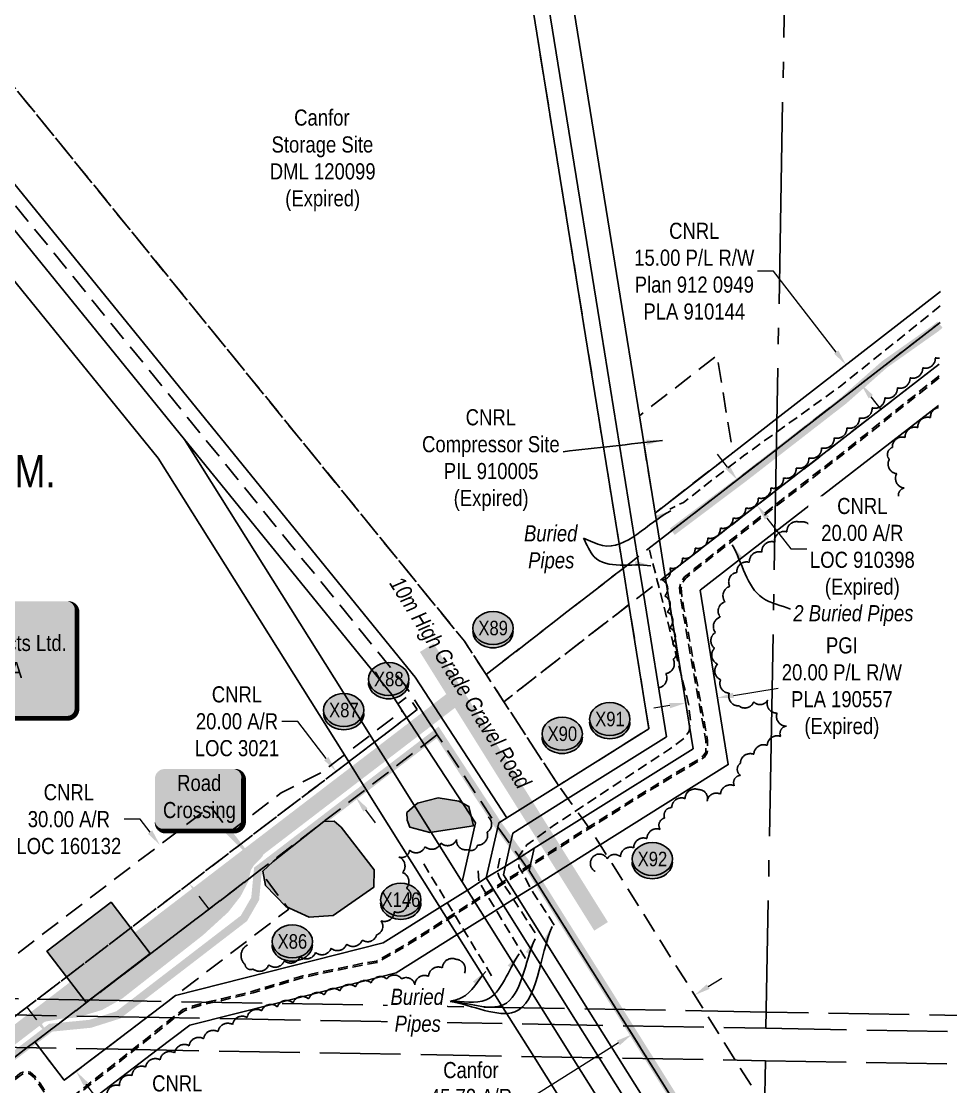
# Model space of a CAD drawing. Extents: x 405326 to 424052, y 6044755 to 6062236.
# Drawn here: x 417937 to 418513, y 6056221 to 6056881 of the extents above; entities that cross this region are included whole.
import ezdxf
from ezdxf.enums import TextEntityAlignment as Align

# ---------------------------------------------------------------- set-up
doc = ezdxf.new("R2010")
doc.units = 0
doc.header["$LTSCALE"] = 5
for name, pattern in [('0', [1, 1, 0]), ('foc-ACCESSROAD', [3.75, 2.5, -1.25]), ('foc-QUARTERLINE', [33, 25, -3, 2, -3]), ('foc-UNSURVEYED', [12.5, 10, -2.5]), ('UG_PIPE', [1.875, 1.25, -0.625])]:
    doc.linetypes.add(name, pattern=pattern)
for name, color, linetype, lineweight in [('AS-GENERAL', 48, 'Continuous', 18), ('F-AR-T', 190, 'Continuous', 9), ('F-RW-T', 190, 'Continuous', 9), ('F-WS-T', 190, 'Continuous', 9)]:
    doc.layers.add(name, color=color, linetype=linetype, lineweight=lineweight)
for name, color, linetype in [('AS-PIPE-UG', 44, 'UG_PIPE'), ('AS-PIPE-UG-T', 44, 'Continuous'), ('AS-ROADS', 254, 'Continuous'), ('AS-SURFACE IMPACT', 7, 'Continuous'), ('C-SYMBOL', 7, 'Continuous'), ('CG-NOTES', 7, 'Continuous'), ('F-AR', 190, 'foc-ACCESSROAD'), ('F-RW', 190, 'Continuous'), ('F-WS', 190, 'foc-ACCESSROAD'), ('L-SECQ', 8, 'foc-QUARTERLINE'), ('L-USEC', 7, 'foc-UNSURVEYED'), ('P-CROSSINGS', 250, 'Continuous'), ('P-PROPOSED', 10, 'Continuous'), ('P-WORKAREA', 113, 'Continuous'), ('P-WORKAREA-H', 111, 'Continuous'), ('T-BUSH', 110, '0'), ('T-WATER', 160, 'Continuous'), ('T-WATER-H', 133, 'Continuous')]:
    doc.layers.add(name, color=color, linetype=linetype)
doc.styles.add('175L', font='ARIALN.TTF', dxfattribs={"height": 20})
doc.styles.add('80', font='ARIALN.TTF', dxfattribs={"height": 10})
doc.styles.add('80CG', font='ARIALN.TTF', dxfattribs={"height": 10})
doc.styles.add('80L', font='ARIALN.TTF', dxfattribs={"height": 10})
doc.styles.add('Crossing', font='ARIALN.TTF', dxfattribs={"height": 10})
doc.dimstyles.new('Compass 5 000', dxfattribs={"dimscale": 5, "dimtxt": 9, "dimasz": 2, "dimexe": 0.2, "dimexo": 0.0625, "dimgap": 0.5, "dimtad": 0, "dimtih": 1, "dimtoh": 1, "dimzin": 0, "dimdsep": 46, "dimtxsty": '80CG', "dimcen": 0.1, "dimse1": 1, "dimse2": 1, "dimclrd": 256, "dimclrt": 256, "dimaunit": 1, "dimadec": 4, "dimazin": 0, "dimtfac": 0.06, "dimtofl": 0, "dimtmove": 0, "dimatfit": 1, "dimfxl": 0.2, "dimtolj": 1, "dimtzin": 0, "dimlwd": -1, "dimarcsym": 0})

# ---------------------------------------------------------------- blocks, each defined once
blk = doc.blocks.new('*D776')
at = {"layer": 'F-RW-T', "transparency": 16777216}
for p, q in [((418362.51, 6056197.28), (418370.98, 6056202.6)), ((418332.87, 6056178.68), (418292.93, 6056153.62)), ((418292.93, 6056153.62), (418282.93, 6056153.62))]:
    blk.add_line(p, q, dxfattribs=at)
for points in [[(418361.63, 6056198.69), (418363.4, 6056195.87), (418354.04, 6056191.97)], [(418331.99, 6056180.09), (418333.76, 6056177.27), (418341.34, 6056184)]]:
    blk.add_solid(points, dxfattribs=at)
at = {"layer": 'F-RW-T', "transparency": 16777216, "insert": (418243.85, 6056153.62), "char_height": 10, "attachment_point": 5, "style": '80CG'}
blk.add_mtext('\\A1;CNRL\\P15.00 P/L R/W\\PPlan 852 1321\\PPLA 850283', dxfattribs=at)
blk = doc.blocks.new('*D777')
at = {"layer": 'F-AR-T', "transparency": 16777216}
for p, q in [((418362.94, 6056282.61), (418371.41, 6056287.92)), ((418307.28, 6056247.68), (418253.79, 6056214.12)), ((418253.79, 6056214.12), (418243.79, 6056214.12))]:
    blk.add_line(p, q, dxfattribs=at)
for points in [[(418362.06, 6056284.02), (418363.83, 6056281.2), (418354.47, 6056277.29)], [(418306.39, 6056249.09), (418308.16, 6056246.27), (418315.75, 6056252.99)]]:
    blk.add_solid(points, dxfattribs=at)
at = {"layer": 'F-AR-T', "transparency": 16777216, "insert": (418215.89, 6056214.12), "char_height": 10, "attachment_point": 5, "style": '80CG'}
blk.add_mtext('\\A1;Canfor\\P45.72 A/R\\PDLO 3280', dxfattribs=at)
blk = doc.blocks.new('*D779')
at = {"layer": 'F-AR-T', "transparency": 16777216}
for p, q in [((417946.89, 6056261.9), (417940.83, 6056269.85)), ((417977.21, 6056222.12), (417989.61, 6056205.86)), ((417989.61, 6056205.86), (417999.61, 6056205.86))]:
    blk.add_line(p, q, dxfattribs=at)
for points in [[(417948.22, 6056262.91), (417945.57, 6056260.88), (417952.96, 6056253.94)], [(417978.54, 6056223.13), (417975.89, 6056221.11), (417971.15, 6056230.07)]]:
    blk.add_solid(points, dxfattribs=at)
at = {"layer": 'F-AR-T', "transparency": 16777216, "insert": (418033.88, 6056205.86), "char_height": 10, "attachment_point": 5, "style": '80CG'}
blk.add_mtext('\\A1;CNRL\\P30.00 A/R\\PLOC 160132', dxfattribs=at)
blk = doc.blocks.new('*D780')
at = {"layer": 'F-AR-T', "transparency": 16777216}
for p, q in [((418010.95, 6056386.35), (418000.95, 6056386.35)), ((418017.02, 6056378.4), (418010.95, 6056386.35)), ((418047.34, 6056338.63), (418053.41, 6056330.68))]:
    blk.add_line(p, q, dxfattribs=at)
for points in [[(418018.34, 6056379.41), (418015.69, 6056377.39), (418023.08, 6056370.45)], [(418048.67, 6056339.64), (418046.02, 6056337.62), (418041.28, 6056346.58)]]:
    blk.add_solid(points, dxfattribs=at)
at = {"layer": 'F-AR-T', "transparency": 16777216, "insert": (417966.68, 6056386.35), "char_height": 10, "attachment_point": 5, "style": '80CG'}
blk.add_mtext('\\A1;CNRL\\P30.00 A/R\\PLOC 160132', dxfattribs=at)
blk = doc.blocks.new('*D784')
at = {"layer": 'F-AR-T', "transparency": 16777216}
for p, q in [((418374.82, 6056604.68), (418368.69, 6056612.59)), ((418399.35, 6056573.07), (418414.14, 6056554.01)), ((418414.14, 6056554.01), (418424.14, 6056554.01))]:
    blk.add_line(p, q, dxfattribs=at)
for points in [[(418376.14, 6056605.71), (418373.5, 6056603.66), (418380.95, 6056596.78)], [(418400.67, 6056574.09), (418398.03, 6056572.04), (418393.22, 6056580.97)]]:
    blk.add_solid(points, dxfattribs=at)
at = {"layer": 'F-AR-T', "transparency": 16777216, "insert": (418458.45, 6056554.01), "char_height": 10, "attachment_point": 5, "style": '80CG', "bg_fill": 3, "box_fill_scale": 1.1, "bg_fill_color": 256, "bg_fill_true_color": 13158600, "bg_fill_transparency": 0}
blk.add_mtext('\\A1;CNRL\\P20.00 A/R\\PLOC 910398\\P(Expired)', dxfattribs=at)
blk = doc.blocks.new('*D785')
at = {"layer": 'F-AR-T', "transparency": 16777216}
for p, q in [((418403.38, 6056726.03), (418393.38, 6056726.03)), ((418442.25, 6056675.91), (418403.38, 6056726.03)), ((418463.7, 6056648.26), (418469.83, 6056640.36))]:
    blk.add_line(p, q, dxfattribs=at)
for points in [[(418443.57, 6056676.93), (418440.94, 6056674.89), (418448.38, 6056668.01)], [(418465.02, 6056649.28), (418462.38, 6056647.24), (418457.57, 6056656.16)]]:
    blk.add_solid(points, dxfattribs=at)
at = {"layer": 'F-AR-T', "transparency": 16777216, "insert": (418354.3, 6056726.03), "char_height": 10, "attachment_point": 5, "style": '80CG'}
blk.add_mtext('\\A1;CNRL\\P15.00 P/L R/W\\PPlan 912 0949\\PPLA 910144', dxfattribs=at)
blk = doc.blocks.new('*D788')
at = {"layer": 'F-RW-T', "transparency": 16777216}
for p, q in [((418378.57, 6056463.14), (418406.23, 6056467.6)), ((418339.08, 6056456.78), (418329.21, 6056455.19))]:
    blk.add_line(p, q, dxfattribs=at)
for points in [[(418378.3, 6056464.79), (418378.83, 6056461.5), (418368.69, 6056461.55)], [(418338.81, 6056458.42), (418339.34, 6056455.13), (418348.95, 6056458.37)]]:
    blk.add_solid(points, dxfattribs=at)
at = {"layer": 'F-RW-T', "transparency": 16777216, "insert": (418445.77, 6056467.6), "char_height": 10, "attachment_point": 5, "style": '80CG'}
blk.add_mtext('\\A1;PGI\\P20.00 P/L R/W\\PPLA 190557\\P(Expired)', dxfattribs=at)
blk = doc.blocks.new('*U787')
h = blk.add_hatch(color=255)
edge = h.paths.add_edge_path()
edge.add_line((-114, -37), (114, -37))
edge.add_arc((114, -31), 6, 270, 360)
edge.add_line((120, -31), (120, 29.5))
edge.add_arc((114, 29.5), 6, 0, 90)
edge.add_line((114, 35.5), (-114, 35.5))
edge.add_arc((-114, 29.5), 6, 90, 180)
edge.add_line((-120, 29.5), (-120, -31))
edge.add_arc((-114, -31), 6, 180, 270)
at = {"color": 44, "flags": 128}
blk.add_lwpolyline([(-114, -37, 3, 3, 0), (114, -37, 3, 3, 0.414214), (120, -31, 3, 3, 0), (120, 29.5, 3, 0, 0.414214), (114, 35.5, 0, 0, 0), (-114, 35.5, 0, 0, 0.414214), (-120, 29.5, 0, 0, 0), (-120, -31, 0, 3, 0.414214)], format="xyseb", close=True, dxfattribs=at)
at = {"color": 44, "style": '80'}
blk.add_attdef('ENTER_TEXT_001', (-35.99, -5), '', height=10, dxfattribs=at)
blk = doc.blocks.new('*D793')
at = {"layer": 'F-AR-T', "transparency": 16777216}
for p, q in [((418108.59, 6056447.02), (418098.59, 6056447.02)), ((418126.2, 6056423.94), (418108.59, 6056447.02)), ((418150.5, 6056392.08), (418156.56, 6056384.13))]:
    blk.add_line(p, q, dxfattribs=at)
for points in [[(418127.53, 6056424.95), (418124.88, 6056422.92), (418132.27, 6056415.98)], [(418151.82, 6056393.1), (418149.17, 6056391.07), (418144.43, 6056400.04)]]:
    blk.add_solid(points, dxfattribs=at)
at = {"layer": 'F-AR-T', "transparency": 16777216, "insert": (418070.86, 6056447.02), "char_height": 10, "attachment_point": 5, "style": '80CG'}
blk.add_mtext('\\A1;CNRL\\P20.00 A/R\\PLOC 3021', dxfattribs=at)
blk = doc.blocks.new('*U1041')
h = blk.add_hatch(color=59)
edge = h.paths.add_edge_path()
edge.add_line((-21.5, -20), (21.5, -20))
edge.add_arc((21.5, -14), 6, 270, 360)
edge.add_line((27.5, -14), (27.5, 12.5))
edge.add_arc((21.5, 12.5), 6, 0, 90)
edge.add_line((21.5, 18.5), (-21.5, 18.5))
edge.add_arc((-21.5, 12.5), 6, 90, 180)
edge.add_line((-27.5, 12.5), (-27.5, -14))
edge.add_arc((-21.5, -14), 6, 180, 270)
at = {"color": 1, "flags": 128}
blk.add_lwpolyline([(-21.5, -20, 3, 3, 0), (21.5, -20, 3, 3, 0.414214), (27.5, -14, 3, 3, 0), (27.5, 12.5, 3, 0, 0.414214), (21.5, 18.5, 0, 0, 0), (-21.5, 18.5, 0, 0, 0.414214), (-27.5, 12.5, 0, 0, 0), (-27.5, -14, 0, 3, 0.414214)], format="xyseb", close=True, dxfattribs=at)
blk.add_lwpolyline([(36.12, -40.7, 0, 7.5, 0), (0, 0, 0, 0, 0)], format="xyseb", dxfattribs=at)
at = {"color": 1, "style": '80'}
blk.add_attdef('ENTER_TEXT_001', (-35.99, -5), '', height=10, dxfattribs=at)
blk = doc.blocks.new('xing2')
h = blk.add_hatch(color=50)
h.dxf.hatch_style = 1
edge = h.paths.add_edge_path()
edge.add_ellipse((0, 0), major_axis=(-12.5, 0), ratio=0.816297, start_angle=0, end_angle=360)
h = blk.add_hatch(color=250)
h.dxf.hatch_style = 1
edge = h.paths.add_edge_path()
edge.add_ellipse((0, -2.05), major_axis=(-12.5, 0), ratio=0.816297, start_angle=0, end_angle=180)
edge.add_line((12.5, -2.05), (12.5, 0))
edge.add_ellipse((0, 0), major_axis=(-12.5, 0), ratio=0.816297, start_angle=0, end_angle=180, ccw=False)
edge.add_line((-12.5, 0), (-12.5, -2.05))
at = {"color": 250}
blk.add_ellipse((0, 0), major_axis=(-12.5, 0), ratio=0.816297, dxfattribs=at)
blk.add_ellipse((0, -2.05), major_axis=(-12.5, 0), ratio=0.816297, start_param=0, end_param=3.141593, dxfattribs=at)
at = {"color": 250, "style": 'Crossing'}
blk.add_attdef('CROSSING', text='', height=9, dxfattribs=at).set_placement((0.09, 0.02), align=Align.MIDDLE_CENTER)
at = {"color": 250, "style": 'Crossing', "flags": 1}
for tag, p in [('OWNER', (0.09, -12.49)), ('DESCRIPTION', (0.09, -25.77)), ('LOCATION', (0.09, -39.3)), ('DWG_REF', (0.09, -52.84))]:
    blk.add_attdef(tag, text='', height=9, dxfattribs=at).set_placement(p, align=Align.MIDDLE_CENTER)

msp = doc.modelspace()

# ---------------------------------------------------------------- hatches: boundary and pattern name
at = {"layer": 'AS-ROADS'}
h = msp.add_hatch(color=256, dxfattribs=at)
h.dxf.hatch_style = 1
h.paths.add_polyline_path([(417939.077, 6056257.379), (417951.732, 6056260.834), (417961.598, 6056262.617), (417971.703, 6056263.444), (417987.162, 6056268.068), (417999.243, 6056274.802), (418049.81, 6056314.466), (418065.456, 6056328.744), (418073.082, 6056338.529), (418077.961, 6056347.81), (418079.429, 6056354.665), (418081.376, 6056357.856), (418086.673, 6056363.231), (418089.436, 6056369.572)])
at = {"layer": 'P-WORKAREA-H'}
h = msp.add_hatch(color=256, dxfattribs=at)
h.dxf.hatch_style = 1
h.paths.add_polyline_path([(417977.364, 6056272.74), (418017.105, 6056303.044), (417992.862, 6056334.837), (417953.12, 6056304.533)])
at = {"layer": 'T-WATER-H'}
h = msp.add_hatch(color=256, dxfattribs=at)
h.dxf.hatch_style = 1
h.paths.add_polyline_path([(418217.424, 6056382.247), (418214.653, 6056394.311), (418208.319, 6056397.613), (418195.585, 6056399.534), (418182.758, 6056396.206), (418176.056, 6056390.458), (418176.391, 6056385.675), (418177.919, 6056381.377), (418190.461, 6056378.087)])
h = msp.add_hatch(color=256, dxfattribs=at)
h.dxf.hatch_style = 1
h.paths.add_polyline_path([(418156.007, 6056355.042), (418155.633, 6056344.16), (418130.496, 6056326.643), (418115.538, 6056325.731), (418101.067, 6056332.27), (418088.639, 6056345.354), (418086.927, 6056354.177), (418093.286, 6056360.156), (418124.684, 6056385.02), (418131.181, 6056385.073), (418135.373, 6056381.472)])

# ---------------------------------------------------------------- linework, layer by layer
at = {"layer": 'AS-PIPE-UG', "flags": 128}
for points in [[(418506.771, 6056704.521), (418444.769, 6056654.68), (418384.817, 6056611.606), (418347.549, 6056582.693), (418339.048, 6056578.577)], [(418505.966, 6056659.866), (418491.171, 6056648.118), (418446.944, 6056612.918), (418397.001, 6056574.115), (418367.612, 6056550.785), (418355.122, 6056540.914), (418348.992, 6056535.846), (418347.099, 6056533.074), (418346.154, 6056529.746), (418346.616, 6056524.697), (418347.884, 6056516.818), (418356.68, 6056467.452), (418362.506, 6056435.169), (418362.372, 6056427.539), (418360.566, 6056424.835), (418357.586, 6056422.762), (418348.633, 6056417.427), (418323.976, 6056402.454), (418283.229, 6056376.81), (418231.808, 6056343.714), (418194.407, 6056319.57), (418174.095, 6056306.789), (418157.719, 6056297.457), (418149.043, 6056296.063), (418132.44, 6056292.592), (418111.846, 6056288.25), (418080.926, 6056278.761), (418061.411, 6056273.981), (418050.79, 6056271.665), (418044.139, 6056269.746), (418037.877, 6056267.464), (418029.565, 6056261.016), (418014.829, 6056249.127), (417992.681, 6056231.694), (417974.204, 6056217.227), (417965.452, 6056210.401), (417962.914, 6056209.245), (417959.589, 6056208.452), (417957.291, 6056209.888), (417952.816, 6056214.959), (417947.805, 6056222.344), (417945.344, 6056226.042), (417942.338, 6056228.561), (417939.29, 6056229.007), (417936.854, 6056227.791), (417929.282, 6056221.559), (417895.654, 6056196.239), (417838.165, 6056151.624), (417744.313, 6056080.391), (417640.741, 6055999.317), (417574.785, 6055950.064), (417526.577, 6055910.245), (417519.62, 6055904.441), (417513.31, 6055899.514), (417510.55, 6055898.378), (417508.458, 6055899.234), (417505.65, 6055902.235), (417490.297, 6055918.632), (417485.245, 6055926.344), (417483.364, 6055927.59), (417481.666, 6055927.304), (417479.203, 6055925.911), (417475.294, 6055922.815), (417454.233, 6055906.065), (417426.602, 6055884.766), (417391.832, 6055857.231), (417332.208, 6055810.684), (417235.973, 6055732.928), (417181.854, 6055692.621), (417158.238, 6055675.3), (417154.467, 6055672.873), (417152.175, 6055672.522), (417151.197, 6055672.861), (417148.187, 6055675.343)], [(418505.99, 6056661.161), (418490.549, 6056648.9), (418446.326, 6056613.704), (418396.384, 6056574.901), (418366.991, 6056551.569), (418354.494, 6056541.691), (418348.246, 6056536.526), (418346.182, 6056533.503), (418345.142, 6056529.84), (418345.624, 6056524.572), (418346.898, 6056516.651), (418355.696, 6056467.276), (418361.505, 6056435.088), (418361.378, 6056427.85), (418359.84, 6056425.547), (418357.044, 6056423.603), (418348.118, 6056418.284), (418323.45, 6056403.304), (418282.692, 6056377.653), (418231.266, 6056344.554), (418193.87, 6056320.413), (418173.581, 6056307.647), (418157.382, 6056298.415), (418148.861, 6056297.046), (418132.235, 6056293.57), (418111.596, 6056289.219), (418080.66, 6056279.725), (418061.186, 6056274.955), (418050.545, 6056272.635), (418043.829, 6056270.697), (418037.388, 6056268.35), (418028.945, 6056261.8), (418014.206, 6056249.909), (417992.064, 6056232.48), (417973.589, 6056218.015), (417964.93, 6056211.262), (417962.588, 6056210.195), (417959.764, 6056209.521), (417957.944, 6056210.659), (417953.607, 6056215.573), (417948.635, 6056222.902), (417946.096, 6056226.716), (417942.763, 6056229.509), (417939.124, 6056230.041), (417936.306, 6056228.635), (417928.663, 6056222.345), (417895.047, 6056197.033), (417837.556, 6056152.417), (417743.703, 6056081.183), (417640.134, 6056000.111), (417574.167, 6055950.85), (417525.939, 6055911.014), (417518.992, 6055905.219), (417512.803, 6055900.386), (417510.549, 6055899.458), (417509.039, 6055900.076), (417506.38, 6055902.918), (417491.086, 6055919.252), (417485.968, 6055927.064), (417483.587, 6055928.641), (417481.327, 6055928.26), (417478.643, 6055926.743), (417474.673, 6055923.598), (417453.617, 6055906.852), (417425.987, 6055885.554), (417391.214, 6055858.017), (417331.586, 6055811.467), (417235.36, 6055733.718), (417181.26, 6055693.425), (417157.671, 6055676.124), (417154.105, 6055673.829), (417152.268, 6055673.548), (417151.694, 6055673.747), (417148.823, 6055676.114)], [(418267.488, 6056320.7), (418254.269, 6056341.204), (418245.62, 6056356.931), (418245.538, 6056363.176), (418250.592, 6056370.527), (418268.296, 6056383.231), (418338.968, 6056429.802), (418348.044, 6056436.523), (418351.063, 6056440.943), (418351.984, 6056447.733), (418350.726, 6056457.957), (418326.515, 6056553.404)], [(418186.598, 6056358.727), (418229.135, 6056288.568)], [(418233.717, 6056362.272), (418232.25, 6056353.906), (418233.313, 6056350.55), (418256.576, 6056314.495)], [(418249.661, 6056299.963), (418220.743, 6056347.785), (418220.309, 6056355.51)]]:
    msp.add_lwpolyline(points, dxfattribs=at)
at = {"layer": 'AS-ROADS', "flags": 128}
for points, const_width in [([(418340.649, 6056564.591), (418384.577, 6056597.599), (418446.718, 6056645.832), (418472.228, 6056668.3), (418504.188, 6056690.892), (418506.562, 6056692.931)], 4.998), ([(418188.496, 6056492.701), (418296.541, 6056319.93)], 9.996), ([(417066.88, 6055575.983), (417718.722, 6056088.685), (418207.263, 6056462.691)], 9.996)]:
    msp.add_lwpolyline(points, dxfattribs=dict(at, const_width=const_width))
at = {"layer": 'F-AR', "flags": 128}
for points in [[(415923.264, 6054736.242), (415930.246, 6054734.844), (415953.47, 6054738.365), (415960.494, 6054739.429), (415979.685, 6054746.357), (415992.577, 6054751.01), (416488.77, 6055136.055), (416757.219, 6055346.757), (416839.048, 6055410.983), (416850.896, 6055420.28), (416874.403, 6055438.699), (416899.582, 6055458.416), (416900.238, 6055458.923), (416907.455, 6055464.579), (416928.701, 6055481.221), (416936.574, 6055487.384), (417052.359, 6055578.067), (417062.872, 6055586.366), (417068.057, 6055590.458), (417090.748, 6055608.322), (417115.866, 6055628.138), (417131.641, 6055640.428), (417143.472, 6055649.699), (417159.204, 6055662.043), (417184.341, 6055681.775), (417485.937, 6055918.493), (417501.668, 6055930.841), (417571.347, 6055985.535), (417601.949, 6056009.558), (417692.273, 6056080.461), (417908.501, 6056245.328), (417909.606, 6056246.178), (417933.46, 6056264.371), (417947.157, 6056274.808), (418072.619, 6056370.484), (418140.146, 6056421.996), (418156.114, 6056434.177), (418176.083, 6056449.413), (418182.492, 6056454.267), (418184.051, 6056455.507), (418193.469, 6056441.083), (418195.015, 6056438.715), (418187.05, 6056432.627), (418166.797, 6056417.147), (418150.84, 6056404.95), (418084.818, 6056354.489), (417979.576, 6056274.233), (417945.659, 6056248.379), (417940.91, 6056244.753), (417929.753, 6056236.253), (417764.029, 6056109.985), (417744.662, 6056095.217), (417704.544, 6056064.627), (417601.48, 6055983.726), (417570.877, 6055959.704), (417514.036, 6055915.085), (417498.305, 6055902.736), (417196.801, 6055666.089), (417171.656, 6055646.348), (417155.924, 6055634.003), (417144.088, 6055624.727), (417128.324, 6055612.457), (417103.186, 6055592.644), (417075.206, 6055570.622), (416948.999, 6055471.74), (416941.129, 6055465.574), (416931.924, 6055458.358), (416919.885, 6055448.93), (416912.016, 6055442.764), (416886.839, 6055423.042), (416863.269, 6055404.574), (416851.473, 6055395.314), (416756.746, 6055320.963), (416501.117, 6055120.323), (416074.933, 6054789.596), (416057.462, 6054776.04), (416002.34, 6054733.272), (415981.724, 6054725.831), (415968.832, 6054721.179), (415965.434, 6054719.952), (415953.094, 6054718.081), (415937.053, 6054715.65), (415929.768, 6054714.546), (415922.887, 6054715.922), (415921.458, 6054716.209), (415867.274, 6054727.049), (415774.488, 6054761.356), (415125.885, 6055010.655), (415056.365, 6055037.376), (414897.22, 6055099.804), (414833.542, 6055144.988), (414799.506, 6055179.013), (414690.73, 6055318.716), (414653.998, 6055350.612), (414572.209, 6055403.461), (414529.343, 6055437.123), (414461.949, 6055505.541), (414461.266, 6055506.768), (414370.968, 6055669.477), (414353.996, 6055686.439), (414346.311, 6055690.561), (414316.447, 6055706.582), (414315.436, 6055707.124), (414261.65, 6055720.117), (414255.418, 6055721.622), (414237.829, 6055723.124), (414174.83, 6055728.502), (414074.625, 6055730.496), (414026.072, 6055743.414), (413984.446, 6055781.822), (413898.96, 6055904.499), (413863.652, 6055950.587), (413844.429, 6055967.969), (413774.868, 6056000.798), (413676.108, 6056020.696), (413645.674, 6056033.287), (413531.694, 6056096.775), (413521.651, 6056104.386), (413475.726, 6056139.194), (413442.188, 6056177.797), (413391.404, 6056274.696), (413384.283, 6056288.285), (413380.861, 6056294.813), (413353.016, 6056333.334), (413343.129, 6056347.019), (413328.384, 6056363.989), (413311.047, 6056383.953), (413261.396, 6056424.812), (413189.601, 6056464.66), (413089.305, 6056539.582), (413023.411, 6056611.556), (412888.005, 6056783.881), (412838.506, 6056820.791), (412744.217, 6056876.271), (412714.388, 6056893.824), (412655.947, 6056928.209), (412623.501, 6056964.709), (412599.579, 6057001.404), (412579.181, 6057072.543), (412570.379, 6057101.728), (412553.46, 6057173.76), (412535.278, 6057251.182), (412489.073, 6057487.981), (412485.203, 6057507.818), (412479.237, 6057538.396), (412474.387, 6057567.144), (412471.812, 6057582.408), (412469.249, 6057597.602), (412466.674, 6057612.863), (412465.024, 6057622.645), (412465.22, 6057628.622), (412466.669, 6057672.716), (412463.863, 6057703.474), (412462.413, 6057710.542), (412460.339, 6057720.646), (412452.582, 6057759.104), (412436.625, 6057806.675), (412357.132, 6057970.54), (412352.982, 6057982.197), (412342.721, 6058011.047), (412333.065, 6058042.811), (412328.729, 6058057.121), (412322.438, 6058077.241), (412316.843, 6058100.644), (412283.152, 6058241.579), (412284.045, 6058244.237), (412287.986, 6058256.038), (412291.514, 6058266.47), (412291.962, 6058267.806), (412294.237, 6058274.584), (412308.84, 6058318.093), (412267.435, 6058395.408), (412259.804, 6058409.675), (412255.984, 6058416.807), (412248.536, 6058430.769), (412271.544, 6058430.258), (412278.064, 6058418.064), (412285.652, 6058403.876), (412289.472, 6058396.729), (412297.1, 6058382.462), (412330.546, 6058319.913), (412310.473, 6058260.106), (412304.236, 6058241.541), (412304.067, 6058241.04), (412319.483, 6058176.327), (412324.103, 6058156.861), (412341.687, 6058082.678), (412347.676, 6058062.837), (412352.042, 6058048.357), (412356.417, 6058033.879), (412361.359, 6058017.505), (412374.116, 6057981.779), (412375.286, 6057978.512), (412381.983, 6057964.738), (412393.485, 6057941.087), (412454.989, 6057814.729), (412471.808, 6057764.794), (412481.065, 6057719.204), (412483.126, 6057709.029), (412483.72, 6057706.098), (412486.574, 6057676.285), (412486.677, 6057672.674), (412486.266, 6057660.171), (412485.525, 6057637.616), (412485.078, 6057623.993), (412485.545, 6057621.223), (412488.118, 6057605.962), (412490.679, 6057590.77), (412493.253, 6057575.505), (412494.365, 6057568.778), (412498.341, 6057545.186), (412498.574, 6057543.802), (412498.864, 6057542.226), (412504.262, 6057514.562), (412508.132, 6057494.726), (412554.833, 6057255.385), (412574.098, 6057173.352), (412589.726, 6057106.816), (412598.404, 6057078.055), (412617.974, 6057009.806), (412640.254, 6056975.631), (412668.145, 6056944.236), (412714.829, 6056916.767), (412744.659, 6056899.214), (412849.586, 6056837.474), (412902.088, 6056798.325), (413038.671, 6056624.505), (413102.784, 6056554.476), (413200.487, 6056481.49), (413272.695, 6056441.414), (413325.048, 6056398.331), (413355.337, 6056363.456), (413358.952, 6056359.3), (413378.024, 6056332.84), (413397.26, 6056306.16), (413397.949, 6056305.168), (413399.834, 6056301.571), (413403.614, 6056294.36), (413406.955, 6056287.984), (413458.771, 6056189.119), (413489.197, 6056154.096), (413522.122, 6056129.095), (413542.373, 6056113.718), (413654.392, 6056051.322), (413681.96, 6056039.917), (413781.203, 6056019.922), (413855.644, 6055984.79), (413878.417, 6055964.196), (413915.109, 6055916.304), (413999.608, 6055795.042), (414035.997, 6055761.469), (414077.436, 6055750.443), (414175.229, 6055748.495), (414258.633, 6055741.421), (414316.839, 6055727.36), (414322.628, 6055725.961), (414346.736, 6055713.028), (414366.048, 6055702.667), (414387.091, 6055681.639), (414478.112, 6055517.631), (414489.386, 6055506.181), (414542.696, 6055452.064), (414583.837, 6055419.757), (414666.041, 6055366.64), (414705.314, 6055332.54), (414814.523, 6055192.279), (414846.489, 6055160.321), (414906.798, 6055117.528), (415056.929, 6055058.637), (415063.668, 6055055.994), (415076.468, 6055051.074), (415126.283, 6055031.927), (415781.544, 6054780.069), (415872.736, 6054746.352), (415923.264, 6054736.242)], [(418140.146, 6056421.996), (418072.619, 6056370.484), (417947.157, 6056274.808), (417933.46, 6056264.371), (417909.606, 6056246.178), (417903.546, 6056254.13), (417927.401, 6056272.333), (417925.208, 6056275.198), (417915.261, 6056288.234), (418054.421, 6056394.349), (418066.556, 6056378.436), (418098.362, 6056402.697), (418123.258, 6056415.385), (418137.486, 6056426.238), (418153.453, 6056438.417), (418173.353, 6056453.597), (418170.597, 6056457.806), (418177, 6056462.656), (418182.492, 6056454.267), (418176.083, 6056449.413), (418156.114, 6056434.177), (418140.146, 6056421.996)], [(417989.283, 6056243.895), (417963.86, 6056224.517), (417948.522, 6056244.618), (417945.659, 6056248.379), (417979.576, 6056274.233), (418084.818, 6056354.489), (418103.013, 6056330.628), (418027.943, 6056273.376), (417989.283, 6056243.895)]]:
    msp.add_lwpolyline(points, close=True, dxfattribs=at)
for points in [[(421688.16, 6052776.612), (421589.579, 6052857.106), (421584.704, 6052861.086), (421491.184, 6052937.036), (421482.671, 6052943.925), (421452.49, 6052968.354), (421444.642, 6052974.77), (421223.748, 6053155.486), (421213.856, 6053163.565), (421194.379, 6053179.475), (421191.508, 6053181.819), (421182.464, 6053189.334), (421181.562, 6053190.084), (421178.695, 6053192.466), (421045.617, 6053301.252), (420971.49, 6053342.024), (420909.465, 6053361.945), (420899.156, 6053365.255), (420852.764, 6053380.156), (420806.075, 6053395.153), (420803.795, 6053395.886), (420776.074, 6053404.624), (420773.764, 6053405.353), (420677.341, 6053436.363), (420606.043, 6053468.437), (420304.545, 6053686.552), (420233.998, 6053767.176), (420215.444, 6053791.142), (420129.402, 6053902.275), (420122.965, 6053909.283), (420120.286, 6053912.2), (420109.356, 6053924.099), (420041.853, 6053997.594), (419984.623, 6054051.274), (419979.281, 6054056.284), (419880.399, 6054149.386), (419872.226, 6054157.432), (419840.761, 6054188.41), (419689.67, 6054331.727), (419609.018, 6054425.325), (419507.992, 6054608.17), (419274.145, 6055031.402), (419269.311, 6055040.151), (419245.253, 6055083.698), (419240.42, 6055092.447), (419211.417, 6055144.946), (419195.736, 6055173.328), (419182.028, 6055188.582), (418972.199, 6055422.092), (418713.231, 6055710.296), (418511.498, 6055958.262), (418475.219, 6056002.858), (418464.233, 6056016.363), (418396.354, 6056124.537), (418325.185, 6056237.953), (418306.046, 6056268.456), (418257.307, 6056346.129), (418251.994, 6056354.595), (418246.106, 6056362.709), (418240.29, 6056370.725), (418232.487, 6056381.477), (418231.481, 6056382.863), (418195.015, 6056438.715), (418193.469, 6056441.083), (418184.051, 6056455.507), (418174.814, 6056469.65), (417790.85, 6056942.473), (417672.281, 6057073.958), (417622.317, 6057129.367), (417592.747, 6057162.158), (417587.041, 6057168.486), (417580.662, 6057175.553)], [(417643.252, 6057174.447), (417734.868, 6057072.847), (417825.61, 6056972.224), (417880.728, 6056904.342), (418211.815, 6056496.642), (418225.282, 6056476.015), (418236.251, 6056459.214), (418269.159, 6056408.813), (418270.212, 6056407.335), (418276.022, 6056399.18), (418284.737, 6056386.946), (418292.537, 6056375.996), (418296.034, 6056370.423), (418360.622, 6056267.492), (418379.763, 6056236.99), (418397.86, 6056208.15), (418501.467, 6056043.038), (418747.987, 6055740.018), (419034.656, 6055420.985), (419183.224, 6055255.653), (419212.803, 6055222.734), (419233.228, 6055200.004), (419252.218, 6055165.629), (419261.008, 6055149.717), (419280.352, 6055114.705), (419310.58, 6055059.988), (419548, 6054630.296), (419560.739, 6054607.23), (419646.744, 6054451.58), (419722.802, 6054363.313), (419870.152, 6054223.543), (419911.753, 6054182.685), (419985.712, 6054113.049), (420010.603, 6054089.614), (420074.386, 6054029.788), (420164.389, 6053931.797), (420269.323, 6053796.261), (420274.723, 6053790.083), (420335.553, 6053720.571), (420629.067, 6053508.231), (420693.775, 6053479.122), (420776.908, 6053452.386), (420787.641, 6053448.934), (420806.908, 6053442.861), (420817.665, 6053439.47), (420848.662, 6053429.513), (420895.054, 6053414.612), (420905.363, 6053411.301), (420989.671, 6053384.223), (421059.37, 6053345.886), (421071.325, 6053339.311), (421076.404, 6053335.159), (421194.224, 6053238.846), (421207.062, 6053228.353), (421207.786, 6053227.761), (421220.591, 6053217.12), (421252.695, 6053190.897), (421481.358, 6053003.83), (421518.897, 6052973.446), (421519.988, 6052972.564), (421556.88, 6052942.602), (421590.583, 6052915.233), (421613.584, 6052896.552), (421689.166, 6052834.838)], [(418506.122, 6056668.524), (418404.735, 6056589.899), (418336.309, 6056536.815), (418322.81, 6056526.343), (418313.802, 6056519.358), (418236.252, 6056459.214), (418225.282, 6056476.015), (418310.174, 6056541.858), (418319.184, 6056548.846), (418332.683, 6056559.316), (418405.198, 6056615.599), (418506.585, 6056694.224)]]:
    msp.add_lwpolyline(points, dxfattribs=at)
at = {"layer": 'F-RW'}
for points in [[(418668.193, 6055672.045), (418458.33, 6055930.204), (418454.467, 6055934.942), (418441.304, 6055951.085), (418431.728, 6055962.83), (418416.183, 6055981.895), (418394.411, 6056016.636), (418378.122, 6056042.628), (418254.815, 6056239.196), (418235.68, 6056269.699), (418193.53, 6056336.898), (418150.84, 6056404.95), (418140.146, 6056421.996), (418137.486, 6056426.237), (418022.134, 6056610.131), (417768.264, 6056922.885), (417631.272, 6057074.687), (417621.519, 6057085.494), (417591.949, 6057118.261), (417539.59, 6057176.28)], [(417566.966, 6057175.796), (417592.481, 6057147.522), (417622.052, 6057114.755), (417658.649, 6057074.2), (417783.461, 6056935.896), (418038.429, 6056621.79), (418153.453, 6056438.417), (418156.114, 6056434.177), (418166.796, 6056417.146), (418210.471, 6056347.526), (418259.553, 6056269.277), (418278.687, 6056238.774), (418395.071, 6056053.246), (418432.468, 6055993.569), (418438.863, 6055985.748), (418460.695, 6055958.961), (418473.827, 6055942.845), (418683.398, 6055685.044)], [(418683.398, 6055685.044), (418473.827, 6055942.845), (418460.695, 6055958.961), (418438.863, 6055985.748), (418432.468, 6055993.569), (418395.071, 6056053.246), (418278.687, 6056238.774), (418259.553, 6056269.277), (418210.471, 6056347.526), (418218.765, 6056384.068), (418185.504, 6056434.994), (418174.539, 6056451.784), (418166.762, 6056463.689), (418038.429, 6056621.79), (417783.461, 6056935.896), (417658.649, 6057074.2), (417622.052, 6057114.755), (417592.481, 6057147.522), (417566.966, 6057175.796)], [(417591.591, 6057175.36), (417592.96, 6057173.843), (417622.53, 6057141.083), (417683.248, 6057073.764), (417796.93, 6056947.677), (418181.286, 6056474.372), (418238.179, 6056387.236), (418233.069, 6056384.035), (418232.487, 6056381.477), (418225.332, 6056350.071), (418276.214, 6056268.984), (418295.354, 6056238.48), (418395.531, 6056078.832), (418443.879, 6056001.783), (418455.813, 6055987.113), (418474.24, 6055964.464), (418487.329, 6055948.376), (418693.846, 6055694.528)], [(418395.531, 6056078.832), (418295.354, 6056238.48), (418276.214, 6056268.984), (418225.332, 6056350.071), (418232.487, 6056381.477), (418233.069, 6056384.035), (418238.179, 6056387.236), (418270.212, 6056407.335), (418326.202, 6056442.458), (418313.803, 6056519.356), (418310.176, 6056541.851), (418286.922, 6056686.089), (418269.33, 6056795.172), (418252.906, 6056897.037), (418241.982, 6056964.788), (418239.846, 6056977.991), (418239.587, 6056979.59), (418237.458, 6056992.794), (418225.939, 6057064.161), (418209.76, 6057164.431)], [(418219.914, 6057164.251), (418236.093, 6057063.981), (418247.323, 6056994.391), (418249.437, 6056981.287), (418249.711, 6056979.589), (418251.825, 6056966.485), (418296.81, 6056687.69), (418319.186, 6056548.838), (418322.811, 6056526.34), (418337.125, 6056437.509), (418276.022, 6056399.18), (418241.895, 6056377.771), (418240.29, 6056370.725), (418235.996, 6056351.88), (418288.147, 6056268.773), (418307.286, 6056238.269), (418395.86, 6056097.112), (418452.021, 6056007.615), (418463.576, 6055993.411), (418496.994, 6055952.335), (418701.6, 6055700.835)], [(418701.6, 6055700.835), (418496.994, 6055952.335), (418463.576, 6055993.411), (418452.021, 6056007.615), (418395.86, 6056097.112), (418307.286, 6056238.269), (418288.147, 6056268.773), (418235.996, 6056351.88), (418240.29, 6056370.725), (418241.895, 6056377.771), (418276.022, 6056399.18), (418337.125, 6056437.509), (418322.811, 6056526.34), (418319.186, 6056548.838), (418296.81, 6056687.69), (418251.825, 6056966.485), (418249.711, 6056979.589), (418249.437, 6056981.287), (418247.323, 6056994.391), (418236.093, 6057063.981), (418219.914, 6057164.251)], [(418235.146, 6057163.982), (418251.32, 6057063.713), (418262.12, 6056996.789), (418264.211, 6056983.832), (418264.51, 6056981.986), (418266.605, 6056969.031), (418311.613, 6056690.076), (418320.256, 6056636.441), (418329.968, 6056576.175), (418332.686, 6056559.307), (418336.311, 6056536.81), (418353.509, 6056430.087), (418284.736, 6056386.947), (418255.133, 6056368.374), (418251.994, 6056354.595), (418306.048, 6056268.456), (418325.185, 6056237.953), (418396.354, 6056124.537), (418464.233, 6056016.363), (418475.219, 6056002.858), (418511.498, 6055958.262), (418713.231, 6055710.296)], [(417764.029, 6056109.985), (417929.753, 6056236.253), (417940.91, 6056244.753), (417945.659, 6056248.379), (417948.522, 6056244.618), (417963.86, 6056224.517), (417989.283, 6056243.895), (418027.943, 6056273.376), (418032.836, 6056277.111), (418161.561, 6056309.676), (418196.757, 6056331.754), (418213.698, 6056342.381), (418225.42, 6056349.93), (418237.189, 6056357.117), (418246.106, 6056362.709), (418255.133, 6056368.373), (418284.737, 6056386.946), (418353.509, 6056430.087), (418339.934, 6056514.325), (418336.31, 6056536.814), (418404.735, 6056589.898), (418506.122, 6056668.529)], [(418505.66, 6056642.871), (418404.273, 6056564.23), (418357.94, 6056528.291), (418375.36, 6056420.187), (418296.034, 6056370.423), (418257.307, 6056346.129), (418244.605, 6056338.161), (418236.138, 6056332.85), (418224.325, 6056325.439), (418207.383, 6056314.812), (418169.541, 6056291.074), (418094.915, 6056272.19), (418041.723, 6056258.742), (418021.515, 6056243.324), (417960.086, 6056196.49)]]:
    msp.add_lwpolyline(points, dxfattribs=at)
at = {"layer": 'F-RW', "flags": 128}
msp.add_lwpolyline([(418506.585, 6056694.224), (418405.198, 6056615.599), (418332.683, 6056559.316), (418329.968, 6056576.175), (418378.161, 6056613.55), (418405.544, 6056634.786), (418506.931, 6056713.416)], dxfattribs=at)
at = {"layer": 'F-WS', "flags": 128}
for points in [[(418252.906, 6056897.037), (418269.33, 6056795.172), (418286.922, 6056686.089), (418310.176, 6056541.851), (418225.282, 6056476.015), (418211.815, 6056496.642), (417880.728, 6056904.342), (418252.906, 6056897.037)], [(418378.161, 6056613.55), (418329.968, 6056576.175), (418320.256, 6056636.441), (418368.446, 6056673.835), (418378.161, 6056613.55)], [(418270.212, 6056407.335), (418269.159, 6056408.813), (418236.251, 6056459.214), (418313.803, 6056519.356), (418326.202, 6056442.458), (418270.212, 6056407.335)]]:
    msp.add_lwpolyline(points, close=True, dxfattribs=at)
at = {"layer": 'L-SECQ'}
for p, q in [((418415.015, 6057160.802), (418398.729, 6056256.766)), ((418398.373, 6056236.661), (418384.435, 6055462.546))]:
    msp.add_line(p, q, dxfattribs=at)
at = {"layer": 'L-USEC'}
for p, q in [((417997.871, 6056273.926), (417606.884, 6056280.857)), ((418398.917, 6056266.817), (417997.871, 6056273.926)), ((417997.871, 6056273.926), (417997.871, 6056273.926)), ((417596.648, 6056270.984), (417997.683, 6056263.875)), ((418799.954, 6056259.708), (418398.917, 6056266.817)), ((417997.683, 6056263.875), (418398.729, 6056256.766)), ((418398.729, 6056256.766), (418799.771, 6056249.655)), ((417596.283, 6056250.879), (417997.326, 6056243.771)), ((417997.326, 6056243.771), (418398.373, 6056236.661)), ((418398.373, 6056236.661), (418799.415, 6056229.55))]:
    msp.add_line(p, q, dxfattribs=at)
at = {"layer": 'P-WORKAREA'}
msp.add_lwpolyline([(417977.364, 6056272.74), (418017.105, 6056303.044), (417992.862, 6056334.837), (417953.12, 6056304.533)], close=True, dxfattribs=at)
at = {"layer": 'T-BUSH', "flags": 128}
for points in [[(418331.977, 6056467.772, 0.520567), (418336.611, 6056476.629, 0.5205671), (418341.246, 6056485.485, 0.5205671), (418340.721, 6056495.181, 0.5205671), (418339.136, 6056505.051, 0.5205671), (418337.552, 6056514.92, 0.5205671), (418335.967, 6056524.789, 0.5205671), (418334.383, 6056534.658, 0.5205671), (418339.138, 6056542.062, 0.5205671), (418346.973, 6056548.268, 0.5205671), (418354.809, 6056554.475, 0.5205671), (418362.644, 6056560.681, 0.5205671), (418370.479, 6056566.887, 0.5205671), (418378.315, 6056573.093, 0.5205671), (418386.15, 6056579.299, 0.5205671), (418393.986, 6056585.506, 0.5205671), (418401.821, 6056591.712, 0.5205671), (418409.657, 6056597.918, 0.5205671), (418417.492, 6056604.124, 0.5205671), (418425.327, 6056610.33, 0.5205671), (418433.163, 6056616.536, 0.5205671), (418440.998, 6056622.743, 0.5205671), (418448.834, 6056628.949, 0.5205671), (418456.669, 6056635.155, 0.5205671), (418464.505, 6056641.361, 0.5205671), (418472.34, 6056647.567, 0.5205671), (418480.175, 6056653.774, 0.5205671), (418488.011, 6056659.98, 0.5205671), (418495.846, 6056666.186, 0.5205671), (418503.682, 6056672.392, 0.1041701), (418506.188, 6056672.185, 0.1041701)], [(418505.637, 6056641.593, 0.3733255), (418500.713, 6056635.293, 0.5205671), (418492.829, 6056629.149, 0.5205671), (418484.945, 6056623.004, 0.5205671), (418477.061, 6056616.859, 0.5205671), (418475.159, 6056609.4, 0.5205671), (418479.738, 6056600.515, 0.5205671), (418484.318, 6056591.631, 0.5205671), (418481.626, 6056584.283, 0.5205671), (418473.843, 6056578.011, 0.5205671), (418466.06, 6056571.739, 0.5205671), (418458.277, 6056565.467, 0.5205671), (418450.494, 6056559.196, 0.5205671), (418442.711, 6056552.924, 0.5205671), (418434.964, 6056557.924, 0.5205671), (418427.221, 6056564.245, 0.5205671), (418419.478, 6056570.566, 0.5205671), (418411.714, 6056564.507, 0.5205671), (418403.95, 6056558.212, 0.5205671), (418396.186, 6056551.916, 0.5205671), (418388.422, 6056545.621, 0.5205671), (418380.657, 6056539.326, 0.5205671), (418376.305, 6056530.721, 0.5205671), (418373.34, 6056521.175, 0.5205671), (418370.375, 6056511.629, 0.5205671), (418367.41, 6056502.084, 0.5205671), (418366.835, 6056492.404, 0.5205671), (418368.718, 6056482.588, 0.5205671), (418370.6, 6056472.771, 0.5205671), (418375.968, 6056464.52, 0.5205671), (418382.058, 6056456.594, 0.5205671), (418391.11, 6056459.122, 0.5205671), (418399.72, 6056460.222, 0.5205671), (418405.578, 6056452.123, 0.5205671), (418411.435, 6056444.024, 0.5205671), (418407.856, 6056437.639, 0.5205671), (418399.524, 6056432.118, 0.5205671), (418391.192, 6056426.597, 0.5205671), (418382.859, 6056421.076, 0.5205671), (418382.87, 6056413.571, 0.5205671), (418379.093, 6056407.136, 0.5205671), (418370.563, 6056401.925, 0.5205671), (418362.235, 6056397.504, 0.5205671), (418356.901, 6056404.707, 0.5205671), (418348.592, 6056399.151, 0.5205671), (418340.282, 6056393.596, 0.5205671), (418335.86, 6056387.077, 0.5205671), (418333.168, 6056380.061, 0.5205671), (418324.959, 6056374.359, 0.5205671), (418316.749, 6056368.657, 0.5205671), (418308.539, 6056362.956, 0.5205671), (418300.357, 6056361.788, 0.5205671), (418291.727, 6056363.152, 0.5205671), (418292.932, 6056353.981)], [(418226.635, 6056387.659, -0.5205671), (418225.883, 6056378.266, -0.5205671), (418219.911, 6056370.251, -0.5205671), (418213.838, 6056367.51, -0.5205671), (418207.019, 6056373.733, -0.5205671), (418197.269, 6056371.53, -0.5205671), (418187.52, 6056369.327, -0.5205671), (418177.77, 6056367.124, -0.5205671), (418171.108, 6056363.02, -0.5205671), (418173.531, 6056353.323, -0.5205671), (418175.955, 6056343.626, -0.5205671), (418176.673, 6056334.581, -0.5205671), (418168.394, 6056328.981, -0.5205671), (418160.114, 6056323.38, -0.5205671), (418157.41, 6056314.672, -0.5205671), (418148.538, 6056311.472, -0.5205671), (418138.878, 6056308.904, -0.5205671), (418129.218, 6056306.336, -0.5205671), (418119.558, 6056303.768, -0.5205671), (418109.898, 6056301.2, -0.5205671), (418100.238, 6056298.631, -0.5205671), (418090.578, 6056296.063, -0.5205671), (418080.918, 6056293.495, -0.5205671), (418075.904, 6056296.224, -0.5205671), (418077.495, 6056308.501, -0.5205671)], [(417743.072, 6056047.188, -0.5205671), (417741.264, 6056055.355, -0.5205671), (417750.116, 6056059.997, -0.5205671), (417758.969, 6056064.638, -0.5205671), (417767.822, 6056069.279, -0.5205671), (417771.381, 6056076.04, -0.5205671), (417770.424, 6056084.809, -0.5205671), (417778.44, 6056090.779, -0.5205671), (417786.457, 6056096.75, -0.5205671), (417794.473, 6056102.72, -0.5205671), (417802.49, 6056108.69, -0.5205671), (417810.506, 6056114.661, -0.5205671), (417818.523, 6056120.631, -0.5205671), (417826.54, 6056126.601, -0.5205671), (417834.556, 6056132.572, -0.5205671), (417842.573, 6056138.542, -0.5205671), (417850.589, 6056144.513, -0.5205671), (417858.606, 6056150.483, -0.5205671), (417866.623, 6056156.453, -0.5205671), (417874.639, 6056162.424, -0.5205671), (417882.656, 6056168.394, -0.5205671), (417889.945, 6056166.876, -0.5205671), (417896.663, 6056159.474, -0.5205671), (417903.381, 6056152.073, -0.5205671), (417911.134, 6056155.689, -0.5205671), (417919.113, 6056161.709, -0.5205671), (417927.092, 6056167.73, -0.5205671), (417935.071, 6056173.75, -0.5205671), (417943.05, 6056179.771, -0.5205671), (417951.029, 6056185.791, -0.5205671), (417958.338, 6056180.896, -0.5205671), (417966.376, 6056186.838, -0.5205671), (417974.413, 6056192.78, -0.5205671), (417982.451, 6056198.722, -0.5205671), (417989.161, 6056205.373, -0.5205671), (417990.216, 6056215.06, -0.5205671), (417998.027, 6056221.298, -0.5205671), (418005.837, 6056227.535, -0.5205671), (418014.243, 6056232.83, -0.5205671), (418023.228, 6056237.21, -0.5205671), (418032.213, 6056241.589, -0.5205671), (418041.198, 6056245.969, -0.5205671), (418050.183, 6056250.348, -0.5205671), (418059.168, 6056254.728, -0.5205671), (418068.153, 6056259.108, -0.5205671), (418077.138, 6056263.487, -0.5205671), (418086.208, 6056267.637, -0.5205671), (418095.895, 6056270.099, -0.5205671), (418105.583, 6056272.561, -0.5205671), (418115.27, 6056275.023, -0.5205671), (418124.958, 6056277.485, -0.5205671), (418134.645, 6056279.947, -0.5205671), (418144.333, 6056282.409, -0.5205671), (418154.021, 6056284.872, -0.5205671), (418163.708, 6056287.334, -0.5205671), (418172.931, 6056287.368, -0.5205671), (418181.111, 6056283.783, -0.5205671), (418189.621, 6056289.025, -0.5205671), (418198.132, 6056294.267, -0.5205671), (418206.643, 6056299.508, -0.5205671), (418211.902, 6056291.028, -0.5205671)]]:
    msp.add_lwpolyline(points, format="xyb", dxfattribs=at)
at = {"layer": 'T-WATER', "flags": 128}
for points in [[(418217.424, 6056382.247), (418214.653, 6056394.311), (418208.319, 6056397.613), (418195.585, 6056399.534), (418182.758, 6056396.206), (418176.056, 6056390.458), (418176.391, 6056385.675), (418177.919, 6056381.377), (418190.461, 6056378.087)], [(418156.007, 6056355.042), (418155.633, 6056344.16), (418130.496, 6056326.643), (418115.538, 6056325.731), (418101.067, 6056332.27), (418088.639, 6056345.354), (418086.927, 6056354.177), (418093.286, 6056360.156), (418124.684, 6056385.02), (418131.181, 6056385.073), (418135.373, 6056381.472)]]:
    msp.add_lwpolyline(points, close=True, dxfattribs=at)

# ---------------------------------------------------------------- block references
at = {"layer": 'AS-SURFACE IMPACT', "color": 1}
ref = msp.add_blockref('*U787', (417851.803, 6056485.907), dxfattribs=dict(at, xscale=0.999551, yscale=0.999551, zscale=0.999551))
ref.add_attrib('ENTER_TEXT_001', 'DTLG150003 Norbord Inc.', (417784.395, 6056507.477), dxfattribs={"layer": '0', "color": 44, "height": 9.99551, "style": '80'})
ref.add_attrib('ENTER_TEXT_002', 'FMA9900037 Canadian Forest Products Ltd.', (417738.188, 6056490.64), dxfattribs={"layer": '0', "color": 44, "height": 9.99551, "style": '80'})
ref.add_attrib('ENTER_TEXT_003', 'TPA 1834 CHRISTOPHER DANA', (417765.44, 6056473.804), dxfattribs={"layer": '0', "color": 44, "height": 9.99551, "style": '80'})
ref.add_attrib('ENTER_TEXT_004', 'RTF2314722 HWN Energy Ltd.', (417772.303, 6056457.104), dxfattribs={"layer": '0', "color": 44, "height": 9.99551, "style": '80'})
at = {"layer": 'CG-NOTES'}
ref = msp.add_blockref('*U1041', (418047.502, 6056398.986), dxfattribs=dict(at, xscale=0.9990282348270094, yscale=0.9990282348270094, zscale=0.9990282348270094))
ref.add_attrib('ENTER_TEXT_001', 'Road', (418033.804, 6056403.873), dxfattribs={"layer": '0', "color": 1, "height": 9.9903, "style": '80'})
ref.add_attrib('ENTER_TEXT_002', 'Crossing', (418025.047, 6056387.045), dxfattribs={"layer": '0', "color": 1, "height": 9.9903, "style": '80'})
at = {"layer": 'P-CROSSINGS', "color": 5, "xscale": 0.999551, "yscale": 0.999551, "zscale": 0.999551}
for p, values in [((418229.56, 6056504.849), {'CROSSING': 'X89'}), ((418164.879, 6056473.239), {'CROSSING': 'X88'}), ((418137.047, 6056454.04), {'CROSSING': 'X87'}), ((418301.949, 6056448.464), {'CROSSING': 'X91'}), ((418272.444, 6056439.329), {'CROSSING': 'X90'}), ((418328.288, 6056361.7), {'CROSSING': 'X92'}), ((418172.403, 6056336.482), {'CROSSING': 'X146'}), ((418105.143, 6056310.588), {'CROSSING': 'X86'})]:
    msp.add_blockref('xing2', p, dxfattribs=at).add_auto_attribs(values)

# ---------------------------------------------------------------- texts
at = {"layer": 'AS-GENERAL', "insert": (418173.49, 6056537.888), "char_height": 9.98656, "attachment_point": 1, "rotation": 302.020434, "style": '80L'}
msp.add_mtext_dynamic_manual_height_columns('{\\fArial Narrow|b0|i1|c0|p34;10m High Grade Gravel Road}', width=154.50371, gutter_width=49.978, heights=[0], dxfattribs=at)
at = {"layer": 'AS-PIPE-UG-T', "insert": (418415.665, 6056519.056), "char_height": 9.99554, "attachment_point": 1, "style": '80L'}
msp.add_mtext_dynamic_manual_height_columns('{\\fArial Narrow|b0|i1|c0|p34;2 Buried Pipes}', width=74.5481, gutter_width=49.978, heights=[0], dxfattribs=at)
at = {"layer": 'C-SYMBOL', "color": 3, "style": '175L'}
msp.add_text('Sec. 29-65-2-W.6M.', height=19.99102, dxfattribs=at).set_placement((417856.099, 6056586.126), align=Align.BOTTOM_CENTER)
at = {"layer": 'F-WS-T', "char_height": 10, "attachment_point": 1, "style": '80L'}
for s, width, insert in [('\\pi22.48452;Canfor\\P\\pi8.46337;Storage Site\\P\\pi7.37197;DML 120099\\P\\pi16.93881;(Expired)', 78.95948, (418083.834, 6056826.303)), ('\\pi27.35559;CNRL\\P\\pi0.32285;Compressor Site\\P\\pi13.82899;PIL 910005\\P\\pi19.91357;(Expired)', 84.909, (418185.258, 6056640.516))]:
    msp.add_mtext_dynamic_manual_height_columns(s, width=width, gutter_width=49.978, heights=[0], dxfattribs=dict(at, insert=insert))

# ---------------------------------------------------------------- dimensions: what is measured, and where the dimension line sits
at = {"layer": 'F-AR-T', "color": 3}
for base, p1, p2, angle, text, picture, middle in [((418448.382, 6056668.008), (418465.822, 6056662.559), (418456.633, 6056674.408), 127.795092, 'CNRL\\P15.00 P/L R/W\\PPlan 912 0949\\PPLA 910144', '*D785', (418354.297, 6056726.031)), ((418023.079, 6056370.449), (418016.054, 6056327.348), (417997.855, 6056351.215), 127.326904, 'CNRL\\P30.00 A/R\\PLOC 160132', '*D780', (417966.681, 6056386.353)), ((417971.15, 6056230.074), (417958.76, 6056258.366), (417976.954, 6056234.497), 307.315797, 'CNRL\\P30.00 A/R\\PLOC 160132', '*D779', (418033.88, 6056205.855))]:
    dim = msp.add_linear_dim(base=base, p1=p1, p2=p2, angle=angle, text=text, dimstyle='Compass 5 000', dxfattribs=at)
    dim.commit()
    dim.dimension.update_dxf_attribs({"geometry": picture, "text_midpoint": middle, "dimtype": 161})
at = {"layer": 'F-AR-T'}
dim = msp.add_linear_dim(base=(418132.266, 6056415.985), p1=(418132.211, 6056390.712), p2=(418120.044, 6056406.661), angle=127.337692, text='CNRL\\P20.00 A/R\\PLOC 3021', dimstyle='Compass 5 000', dxfattribs=at)
dim.commit()
dim.dimension.update_dxf_attribs({"geometry": '*D793', "text_midpoint": (418070.859, 6056447.017), "dimtype": 161})
at = {"layer": 'F-RW-T'}
dim = msp.add_linear_dim(base=(418341.343, 6056183.996), p1=(418343.616, 6056208.582), p2=(418330.916, 6056200.613), angle=212.108117, text='CNRL\\P15.00 P/L R/W\\PPlan 852 1321\\PPLA 850283', dimstyle='Compass 5 000', dxfattribs=at)
dim.commit()
dim.dimension.update_dxf_attribs({"geometry": '*D776', "text_midpoint": (418243.849, 6056153.62), "dimtype": 161})

# ---------------------------------------------------------------- leaders
at = {"layer": 'AS-PIPE-UG-T', "path_type": 1}
msp.add_leader([(418377.819, 6056556.45), (418396.582, 6056523.602), (418414.001, 6056516.506)], dimstyle='Compass 5 000', override={"dimgap": 0.5, "dimtad": 0}, dxfattribs=at)
at = {"layer": 'F-WS-T', "color": 3, "path_type": 1}
msp.add_leader([(418334.607, 6056621.115), (418273.115, 6056614.185)], dimstyle='Compass 5 000', override={"dimgap": 0.5, "dimtad": 0}, dxfattribs=at)

# ---------------------------------------------------------------- next in the draw order: texts
at = {"layer": 'AS-PIPE-UG-T', "char_height": 9.99554, "attachment_point": 1, "style": '80L', "bg_fill": 3, "box_fill_scale": 1.15, "bg_fill_color": 256, "bg_fill_true_color": 256, "bg_fill_transparency": 0}
for insert in [(418248.474, 6056568.528), (418165.727, 6056281.262)]:
    msp.add_mtext_dynamic_manual_height_columns('\\pi0.29884;{\\fArial Narrow|b0|i1|c0|p34;Buried \\P\\pi2.84546;Pipes}', width=33.75479, gutter_width=49.978, heights=[0], dxfattribs=dict(at, insert=insert))

# ---------------------------------------------------------------- next in the draw order: dimensions: what is measured, and where the dimension line sits
at = {"layer": 'F-AR-T', "color": 3}
dim = msp.add_linear_dim(base=(418393.221, 6056580.966), p1=(418390.004, 6056603.806), p2=(418402.275, 6056587.99), angle=307.803459, text='CNRL\\P20.00 A/R\\PLOC 910398\\P(Expired)', dimstyle='Compass 5 000', override={"dimtfill": 1}, dxfattribs=at)
dim.commit()
dim.dimension.update_dxf_attribs({"geometry": '*D784', "text_midpoint": (418458.45, 6056554.008), "dimtype": 161})

# ---------------------------------------------------------------- next in the draw order: linework, layer by layer
at = {"layer": 'P-PROPOSED', "const_width": 4.998, "flags": 128}
msp.add_lwpolyline([(417763.424, 6056110.78), (417929.147, 6056237.048), (417945.053, 6056249.174), (417955.486, 6056257.126), (417979.915, 6056259.542), (417997.286, 6056265.03), (418075.189, 6056324.92), (418082.179, 6056337.062), (418083.864, 6056355.018), (418150.233, 6056405.744), (418166.19, 6056417.941), (418186.443, 6056433.422), (418195.264, 6056440.163), (418232.304, 6056383.43), (418233.296, 6056382.064), (418241.099, 6056371.312), (418246.915, 6056363.296), (418252.823, 6056355.155), (418258.153, 6056346.661), (418306.893, 6056268.988), (418326.032, 6056238.484), (418397.201, 6056125.068)], dxfattribs=at)

# ---------------------------------------------------------------- next in the draw order: dimensions: what is measured, and where the dimension line sits
at = {"layer": 'F-AR-T', "color": 3}
dim = msp.add_linear_dim(base=(418315.747, 6056252.993), p1=(418383.108, 6056231.658), p2=(418344.383, 6056207.358), angle=212.108246, text='Canfor\\P45.72 A/R\\PDLO 3280', dimstyle='Compass 5 000', dxfattribs=at)
dim.commit()
dim.dimension.update_dxf_attribs({"geometry": '*D777', "text_midpoint": (418215.891, 6056214.115), "dimtype": 161})
at = {"layer": 'F-RW-T'}
dim = msp.add_linear_dim(base=(418368.695, 6056461.552), p1=(418349.756, 6056453.374), p2=(418369.5, 6056456.556), angle=9.154043, text='PGI\\P20.00 P/L R/W\\PPLA 190557\\P(Expired)', dimstyle='Compass 5 000', dxfattribs=at)
dim.commit()
dim.dimension.update_dxf_attribs({"geometry": '*D788', "text_midpoint": (418445.766, 6056467.599), "dimtype": 161})

# ---------------------------------------------------------------- next in the draw order: leaders
at = {"layer": 'AS-PIPE-UG-T', "color": 2, "path_type": 1}
for points in [[(418339.748, 6056577.518), (418297.41, 6056555.999), (418285.555, 6056560.593)], [(418327.409, 6056543.427), (418292.329, 6056548.988), (418285.555, 6056560.593)], [(418266.199, 6056319.876), (418243.078, 6056266.868), (418203.047, 6056273.395)], [(418255.716, 6056312.269), (418235.905, 6056271.222), (418203.047, 6056273.395)], [(418245.811, 6056302.852), (418225.274, 6056274.361), (418203.047, 6056273.395)], [(418225.033, 6056291.987), (418210.295, 6056275.81), (418203.047, 6056273.395)]]:
    msp.add_leader(points, dimstyle='Compass 5 000', override={"dimgap": 0.5, "dimtad": 0}, dxfattribs=at)

doc.saveas('drawing.dxf')
